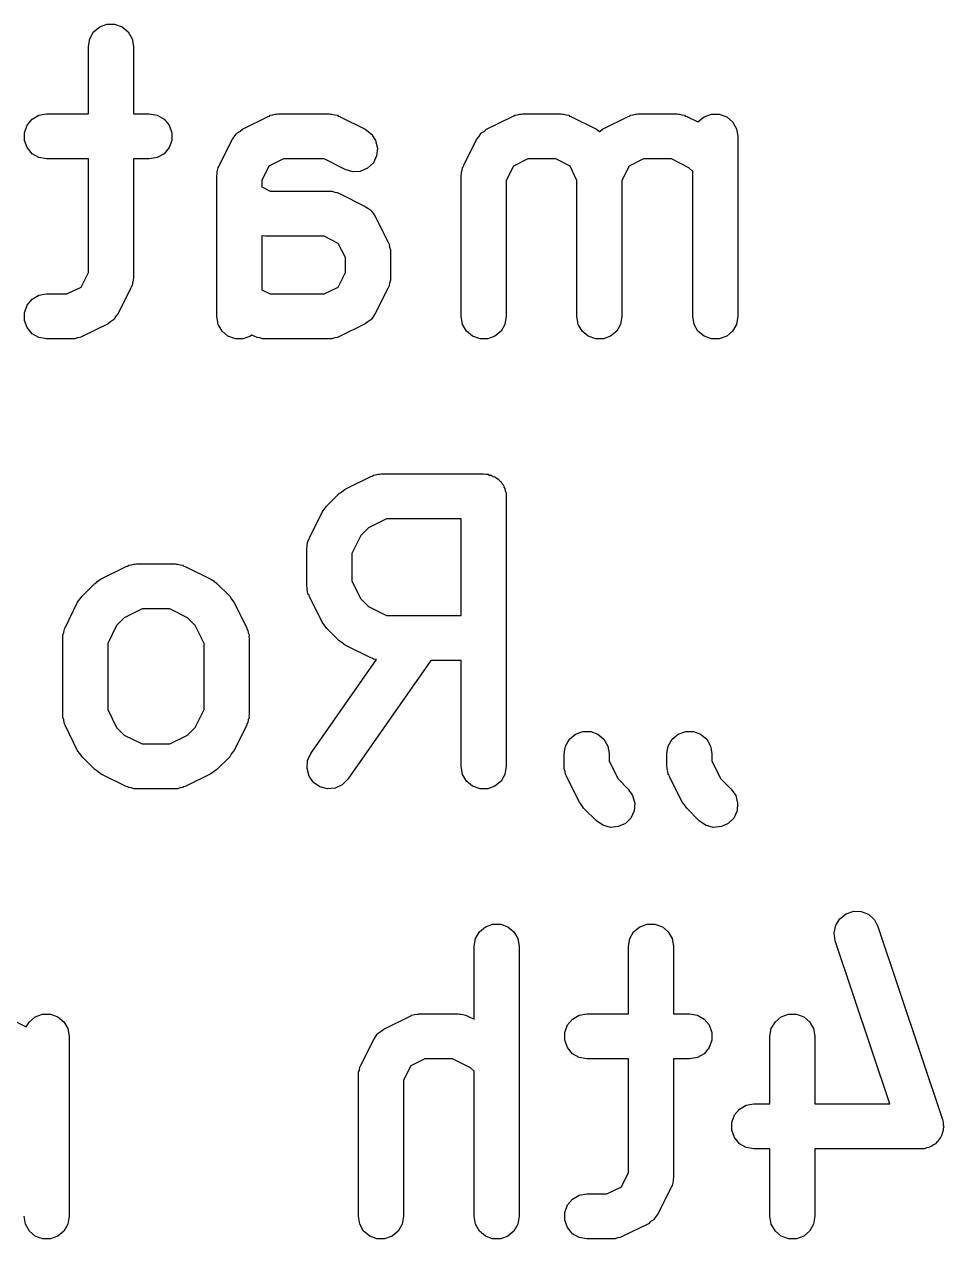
# Model space of a CAD drawing. Extents: x 105.7 to 188.1, y -135.5 to -88.6.
# Drawn here: x 173.683 to 175.726, y -116.891 to -114.192 of the extents above; entities that cross this region are included whole.
import ezdxf

# ---------------------------------------------------------------- set-up
doc = ezdxf.new("R2010")
doc.units = 0
doc.header["$MEASUREMENT"] = 0
doc.layers.add('BLACK', color=7, linetype='CONTINUOUS')

msp = doc.modelspace()

# ---------------------------------------------------------------- linework, layer by layer
at = {"layer": 'BLACK', "linetype": 'CONTINUOUS'}
for p, q in [((173.851, -114.198), (173.867, -114.192)), ((173.867, -114.192), (173.884, -114.192)), ((173.884, -114.192), (173.901, -114.198)), ((173.829, -114.224), (173.837, -114.209)), ((173.837, -114.209), (173.851, -114.198)), ((173.901, -114.198), (173.914, -114.209)), ((173.914, -114.209), (173.923, -114.224)), ((173.826, -114.241), (173.829, -114.224)), ((173.826, -114.391), (173.826, -114.241)), ((173.923, -114.224), (173.926, -114.241)), ((173.926, -114.241), (173.926, -114.391)), ((173.69, -114.416), (173.701, -114.403)), ((173.701, -114.403), (173.716, -114.394)), ((173.716, -114.394), (173.733, -114.391)), ((173.733, -114.391), (173.826, -114.391)), ((173.926, -114.391), (173.961, -114.391)), ((173.961, -114.391), (173.979, -114.394)), ((173.979, -114.394), (173.994, -114.403)), ((173.994, -114.403), (174.005, -114.416)), ((174.168, -114.425), (174.225, -114.397)), ((174.225, -114.397), (174.228, -114.396)), ((174.228, -114.396), (174.23, -114.394)), ((174.23, -114.394), (174.236, -114.393)), ((174.236, -114.393), (174.241, -114.392)), ((174.241, -114.392), (174.244, -114.392)), ((174.244, -114.392), (174.247, -114.391)), ((174.247, -114.391), (174.361, -114.391)), ((174.361, -114.391), (174.364, -114.392)), ((174.364, -114.392), (174.367, -114.392)), ((174.367, -114.392), (174.373, -114.393)), ((174.373, -114.393), (174.379, -114.394)), ((174.379, -114.394), (174.381, -114.396)), ((174.381, -114.396), (174.384, -114.397)), ((174.384, -114.397), (174.441, -114.425)), ((174.71, -114.425), (174.768, -114.397)), ((174.768, -114.397), (174.77, -114.396)), ((174.77, -114.396), (174.773, -114.394)), ((174.773, -114.394), (174.779, -114.393)), ((174.779, -114.393), (174.784, -114.392)), ((174.784, -114.392), (174.787, -114.392)), ((174.787, -114.392), (174.79, -114.391)), ((174.79, -114.391), (174.876, -114.391)), ((174.876, -114.391), (174.879, -114.392)), ((174.879, -114.392), (174.881, -114.392)), ((174.881, -114.392), (174.887, -114.393)), ((174.887, -114.393), (174.893, -114.394)), ((174.893, -114.394), (174.895, -114.396)), ((174.895, -114.396), (174.898, -114.397)), ((174.898, -114.397), (174.955, -114.425)), ((174.968, -114.425), (175.025, -114.397)), ((175.025, -114.397), (175.028, -114.396)), ((175.028, -114.396), (175.03, -114.394)), ((175.03, -114.394), (175.036, -114.393)), ((175.036, -114.393), (175.041, -114.392)), ((175.041, -114.392), (175.044, -114.392)), ((175.044, -114.392), (175.047, -114.391)), ((175.047, -114.391), (175.133, -114.391)), ((175.133, -114.391), (175.136, -114.392)), ((175.136, -114.392), (175.139, -114.392)), ((175.139, -114.392), (175.144, -114.393)), ((175.144, -114.393), (175.15, -114.394)), ((175.15, -114.394), (175.152, -114.396)), ((175.152, -114.396), (175.155, -114.397)), ((175.155, -114.397), (175.18, -114.409)), ((175.18, -114.409), (175.194, -114.398)), ((175.194, -114.398), (175.21, -114.392)), ((175.21, -114.392), (175.227, -114.392)), ((175.227, -114.392), (175.244, -114.398)), ((175.244, -114.398), (175.257, -114.409)), ((175.257, -114.409), (175.266, -114.424)), ((173.684, -114.433), (173.69, -114.416)), ((173.684, -114.45), (173.684, -114.433)), ((174.005, -114.416), (174.011, -114.433)), ((174.011, -114.433), (174.011, -114.45)), ((174.15, -114.442), (174.154, -114.436)), ((174.154, -114.436), (174.155, -114.435)), ((174.155, -114.435), (174.156, -114.434)), ((174.156, -114.434), (174.162, -114.43)), ((174.162, -114.43), (174.168, -114.425)), ((174.441, -114.425), (174.455, -114.436)), ((174.455, -114.436), (174.464, -114.45)), ((174.693, -114.442), (174.697, -114.436)), ((174.697, -114.436), (174.698, -114.435)), ((174.698, -114.434), (174.705, -114.43)), ((174.698, -114.435), (174.698, -114.434)), ((174.705, -114.43), (174.71, -114.425)), ((174.955, -114.425), (174.961, -114.43)), ((174.961, -114.43), (174.961, -114.43)), ((174.961, -114.43), (174.962, -114.43)), ((174.962, -114.43), (174.968, -114.425)), ((175.266, -114.424), (175.269, -114.441)), ((173.69, -114.466), (173.684, -114.45)), ((174.011, -114.45), (174.005, -114.466)), ((174.117, -114.505), (174.145, -114.448)), ((174.145, -114.448), (174.15, -114.442)), ((174.464, -114.45), (174.468, -114.467)), ((174.66, -114.505), (174.688, -114.448)), ((174.688, -114.448), (174.693, -114.442)), ((175.269, -114.441), (175.269, -114.841)), ((173.701, -114.48), (173.69, -114.466)), ((173.716, -114.488), (173.701, -114.48)), ((173.733, -114.491), (173.716, -114.488)), ((173.826, -114.491), (173.733, -114.491)), ((173.826, -114.744), (173.826, -114.491)), ((173.961, -114.491), (173.926, -114.491)), ((173.926, -114.491), (173.926, -114.756)), ((173.979, -114.488), (173.961, -114.491)), ((173.994, -114.48), (173.979, -114.488)), ((174.005, -114.466), (173.994, -114.48)), ((174.259, -114.491), (174.227, -114.507)), ((174.35, -114.491), (174.259, -114.491)), ((174.396, -114.515), (174.35, -114.491)), ((174.466, -114.484), (174.459, -114.5)), ((174.468, -114.467), (174.466, -114.484)), ((174.802, -114.491), (174.77, -114.507)), ((174.864, -114.491), (174.802, -114.491)), ((174.896, -114.507), (174.864, -114.491)), ((175.059, -114.491), (175.027, -114.507)), ((175.121, -114.491), (175.059, -114.491)), ((175.16, -114.511), (175.121, -114.491)), ((174.112, -114.521), (174.113, -114.516)), ((174.113, -114.516), (174.114, -114.51)), ((174.114, -114.51), (174.116, -114.508)), ((174.116, -114.508), (174.117, -114.505)), ((174.227, -114.507), (174.211, -114.539)), ((174.413, -114.52), (174.396, -114.515)), ((174.446, -114.512), (174.43, -114.519)), ((174.459, -114.5), (174.446, -114.512)), ((174.655, -114.521), (174.656, -114.516)), ((174.656, -114.516), (174.657, -114.51)), ((174.657, -114.51), (174.659, -114.508)), ((174.659, -114.508), (174.66, -114.505)), ((174.77, -114.507), (174.754, -114.539)), ((174.911, -114.539), (174.896, -114.507)), ((175.027, -114.507), (175.011, -114.539)), ((175.169, -114.519), (175.16, -114.511)), ((174.111, -114.527), (174.112, -114.524)), ((174.111, -114.841), (174.111, -114.527)), ((174.112, -114.524), (174.112, -114.521)), ((174.211, -114.539), (174.211, -114.553)), ((174.43, -114.519), (174.413, -114.52)), ((174.654, -114.527), (174.655, -114.524)), ((174.654, -114.841), (174.654, -114.527)), ((174.655, -114.524), (174.655, -114.521)), ((174.754, -114.539), (174.754, -114.841)), ((174.911, -114.841), (174.911, -114.539)), ((175.011, -114.539), (175.011, -114.841)), ((175.169, -114.841), (175.169, -114.519)), ((174.211, -114.553), (174.23, -114.563)), ((174.23, -114.563), (174.361, -114.563)), ((174.361, -114.563), (174.364, -114.563)), ((174.364, -114.563), (174.367, -114.563)), ((174.367, -114.563), (174.373, -114.565)), ((174.373, -114.565), (174.379, -114.566)), ((174.379, -114.566), (174.381, -114.567)), ((174.381, -114.567), (174.384, -114.568)), ((174.384, -114.568), (174.441, -114.597)), ((174.441, -114.597), (174.447, -114.601)), ((174.447, -114.601), (174.453, -114.605)), ((174.453, -114.605), (174.454, -114.606)), ((174.454, -114.606), (174.455, -114.607)), ((174.455, -114.607), (174.459, -114.613)), ((174.459, -114.613), (174.463, -114.619)), ((174.463, -114.619), (174.492, -114.676)), ((174.213, -114.663), (174.211, -114.662)), ((174.211, -114.662), (174.211, -114.782)), ((174.216, -114.662), (174.213, -114.663)), ((174.219, -114.663), (174.216, -114.662)), ((174.35, -114.663), (174.219, -114.663)), ((174.381, -114.679), (174.35, -114.663)), ((174.397, -114.71), (174.381, -114.679)), ((174.492, -114.676), (174.493, -114.679)), ((174.493, -114.679), (174.494, -114.681)), ((174.494, -114.681), (174.495, -114.687)), ((174.495, -114.687), (174.497, -114.693)), ((174.497, -114.693), (174.497, -114.696)), ((174.497, -114.696), (174.497, -114.699)), ((174.497, -114.699), (174.497, -114.756)), ((174.397, -114.744), (174.397, -114.71)), ((173.81, -114.776), (173.826, -114.744)), ((173.925, -114.761), (173.924, -114.767)), ((173.926, -114.756), (173.925, -114.759)), ((173.925, -114.759), (173.925, -114.761)), ((174.381, -114.776), (174.397, -114.744)), ((174.497, -114.761), (174.495, -114.767)), ((174.497, -114.756), (174.497, -114.759)), ((174.497, -114.759), (174.497, -114.761)), ((173.778, -114.791), (173.81, -114.776)), ((173.92, -114.778), (173.892, -114.835)), ((173.921, -114.775), (173.92, -114.778)), ((173.923, -114.773), (173.921, -114.775)), ((173.924, -114.767), (173.923, -114.773)), ((174.211, -114.782), (174.23, -114.791)), ((174.35, -114.791), (174.381, -114.776)), ((174.492, -114.778), (174.463, -114.835)), ((174.493, -114.775), (174.492, -114.778)), ((174.494, -114.773), (174.493, -114.775)), ((174.495, -114.767), (174.494, -114.773)), ((173.69, -114.816), (173.701, -114.803)), ((173.701, -114.803), (173.716, -114.794)), ((173.716, -114.794), (173.733, -114.791)), ((173.733, -114.791), (173.778, -114.791)), ((174.23, -114.791), (174.35, -114.791)), ((173.684, -114.833), (173.69, -114.816)), ((173.684, -114.85), (173.684, -114.833)), ((173.887, -114.841), (173.883, -114.847)), ((173.892, -114.835), (173.887, -114.841)), ((174.114, -114.859), (174.111, -114.841)), ((174.459, -114.841), (174.455, -114.847)), ((174.463, -114.835), (174.459, -114.841)), ((174.657, -114.859), (174.654, -114.841)), ((174.754, -114.841), (174.751, -114.859)), ((174.914, -114.859), (174.911, -114.841)), ((175.011, -114.841), (175.008, -114.859)), ((175.172, -114.859), (175.169, -114.841)), ((175.269, -114.841), (175.266, -114.859)), ((173.69, -114.866), (173.684, -114.85)), ((173.701, -114.88), (173.69, -114.866)), ((173.87, -114.858), (173.812, -114.886)), ((173.875, -114.853), (173.87, -114.858)), ((173.882, -114.849), (173.875, -114.853)), ((173.883, -114.847), (173.882, -114.848)), ((173.882, -114.848), (173.882, -114.849)), ((174.123, -114.874), (174.114, -114.859)), ((174.441, -114.858), (174.384, -114.886)), ((174.447, -114.853), (174.441, -114.858)), ((174.453, -114.849), (174.447, -114.853)), ((174.454, -114.848), (174.453, -114.849)), ((174.455, -114.847), (174.454, -114.848)), ((174.666, -114.874), (174.657, -114.859)), ((174.751, -114.859), (174.743, -114.874)), ((174.923, -114.874), (174.914, -114.859)), ((175.008, -114.859), (175, -114.874)), ((175.18, -114.874), (175.172, -114.859)), ((175.266, -114.859), (175.257, -114.874)), ((173.716, -114.888), (173.701, -114.88)), ((173.733, -114.891), (173.716, -114.888)), ((173.79, -114.891), (173.733, -114.891)), ((173.793, -114.891), (173.79, -114.891)), ((173.796, -114.891), (173.793, -114.891)), ((173.801, -114.889), (173.796, -114.891)), ((173.807, -114.888), (173.801, -114.889)), ((173.81, -114.887), (173.807, -114.888)), ((173.812, -114.886), (173.81, -114.887)), ((174.136, -114.885), (174.123, -114.874)), ((174.153, -114.891), (174.136, -114.885)), ((174.17, -114.891), (174.153, -114.891)), ((174.186, -114.885), (174.17, -114.891)), ((174.189, -114.883), (174.186, -114.885)), ((174.196, -114.886), (174.189, -114.883)), ((174.199, -114.887), (174.196, -114.886)), ((174.201, -114.888), (174.199, -114.887)), ((174.207, -114.889), (174.201, -114.888)), ((174.213, -114.891), (174.207, -114.889)), ((174.216, -114.891), (174.213, -114.891)), ((174.219, -114.891), (174.216, -114.891)), ((174.361, -114.891), (174.219, -114.891)), ((174.364, -114.891), (174.361, -114.891)), ((174.367, -114.891), (174.364, -114.891)), ((174.373, -114.889), (174.367, -114.891)), ((174.379, -114.888), (174.373, -114.889)), ((174.381, -114.887), (174.379, -114.888)), ((174.384, -114.886), (174.381, -114.887)), ((174.679, -114.885), (174.666, -114.874)), ((174.696, -114.891), (174.679, -114.885)), ((174.713, -114.891), (174.696, -114.891)), ((174.729, -114.885), (174.713, -114.891)), ((174.743, -114.874), (174.729, -114.885)), ((174.936, -114.885), (174.923, -114.874)), ((174.953, -114.891), (174.936, -114.885)), ((174.97, -114.891), (174.953, -114.891)), ((174.986, -114.885), (174.97, -114.891)), ((175, -114.874), (174.986, -114.885)), ((175.194, -114.885), (175.18, -114.874)), ((175.21, -114.891), (175.194, -114.885)), ((175.227, -114.891), (175.21, -114.891)), ((175.244, -114.885), (175.227, -114.891)), ((175.257, -114.874), (175.244, -114.885)), ((174.459, -115.194), (174.464, -115.193)), ((174.464, -115.193), (174.47, -115.192)), ((174.47, -115.192), (174.473, -115.192)), ((174.473, -115.192), (174.476, -115.191)), ((174.476, -115.191), (174.704, -115.191)), ((174.704, -115.191), (174.709, -115.192)), ((174.709, -115.192), (174.713, -115.192)), ((174.713, -115.192), (174.717, -115.194)), ((174.396, -115.225), (174.453, -115.197)), ((174.453, -115.197), (174.456, -115.196)), ((174.456, -115.196), (174.459, -115.194)), ((174.717, -115.194), (174.721, -115.194)), ((174.721, -115.194), (174.725, -115.197)), ((174.725, -115.197), (174.729, -115.198)), ((174.729, -115.198), (174.733, -115.201)), ((174.733, -115.201), (174.736, -115.203)), ((174.736, -115.203), (174.739, -115.206)), ((174.739, -115.206), (174.743, -115.209)), ((174.743, -115.209), (174.745, -115.213)), ((174.745, -115.213), (174.748, -115.216)), ((174.748, -115.216), (174.749, -115.221)), ((174.355, -115.263), (174.383, -115.235)), ((174.383, -115.235), (174.39, -115.23)), ((174.39, -115.23), (174.396, -115.225)), ((174.749, -115.221), (174.751, -115.224)), ((174.751, -115.224), (174.752, -115.229)), ((174.752, -115.229), (174.754, -115.233)), ((174.754, -115.233), (174.754, -115.237)), ((174.754, -115.237), (174.754, -115.241)), ((174.754, -115.241), (174.754, -115.841)), ((174.345, -115.276), (174.35, -115.27)), ((174.35, -115.27), (174.355, -115.263)), ((174.317, -115.333), (174.345, -115.276)), ((174.488, -115.291), (174.448, -115.311)), ((174.654, -115.291), (174.488, -115.291)), ((174.654, -115.506), (174.654, -115.291)), ((174.431, -115.328), (174.411, -115.368)), ((174.448, -115.311), (174.431, -115.328)), ((174.311, -115.356), (174.312, -115.353)), ((174.312, -115.35), (174.313, -115.344)), ((174.312, -115.353), (174.312, -115.35)), ((174.313, -115.344), (174.314, -115.339)), ((174.314, -115.339), (174.316, -115.336)), ((174.316, -115.336), (174.317, -115.333)), ((174.311, -115.441), (174.311, -115.356)), ((174.411, -115.368), (174.411, -115.43)), ((173.853, -115.425), (173.91, -115.397)), ((173.91, -115.397), (173.913, -115.396)), ((173.913, -115.396), (173.916, -115.394)), ((173.916, -115.394), (173.922, -115.393)), ((173.922, -115.393), (173.927, -115.392)), ((173.927, -115.392), (173.93, -115.392)), ((173.93, -115.392), (173.933, -115.391)), ((173.933, -115.391), (174.019, -115.391)), ((174.019, -115.391), (174.021, -115.392)), ((174.021, -115.392), (174.024, -115.392)), ((174.024, -115.392), (174.03, -115.393)), ((174.03, -115.393), (174.036, -115.394)), ((174.036, -115.394), (174.038, -115.396)), ((174.038, -115.396), (174.041, -115.397)), ((174.041, -115.397), (174.098, -115.425)), ((173.812, -115.463), (173.84, -115.435)), ((173.84, -115.435), (173.847, -115.43)), ((173.847, -115.43), (173.853, -115.425)), ((174.098, -115.425), (174.105, -115.43)), ((174.105, -115.43), (174.111, -115.435)), ((174.111, -115.435), (174.14, -115.463)), ((174.411, -115.43), (174.431, -115.469)), ((173.807, -115.47), (173.812, -115.463)), ((174.14, -115.463), (174.144, -115.47)), ((174.312, -115.444), (174.311, -115.441)), ((174.312, -115.447), (174.312, -115.444)), ((174.313, -115.453), (174.312, -115.447)), ((174.314, -115.459), (174.313, -115.453)), ((174.316, -115.461), (174.314, -115.459)), ((174.317, -115.464), (174.316, -115.461)), ((173.774, -115.533), (173.802, -115.476)), ((173.802, -115.476), (173.807, -115.47)), ((174.144, -115.47), (174.149, -115.476)), ((174.149, -115.476), (174.178, -115.533)), ((174.345, -115.521), (174.317, -115.464)), ((174.431, -115.469), (174.448, -115.486)), ((174.448, -115.486), (174.488, -115.506)), ((173.905, -115.511), (173.888, -115.528)), ((173.945, -115.491), (173.905, -115.511)), ((174.007, -115.491), (173.945, -115.491)), ((174.046, -115.511), (174.007, -115.491)), ((174.063, -115.528), (174.046, -115.511)), ((174.488, -115.506), (174.654, -115.506)), ((173.769, -115.55), (173.771, -115.544)), ((173.771, -115.544), (173.772, -115.539)), ((173.772, -115.539), (173.773, -115.536)), ((173.773, -115.536), (173.774, -115.533)), ((173.888, -115.528), (173.869, -115.568)), ((174.083, -115.568), (174.063, -115.528)), ((174.178, -115.533), (174.178, -115.536)), ((174.178, -115.536), (174.18, -115.539)), ((174.18, -115.539), (174.181, -115.544)), ((174.181, -115.544), (174.183, -115.55)), ((174.35, -115.527), (174.345, -115.521)), ((174.355, -115.534), (174.35, -115.527)), ((174.383, -115.562), (174.355, -115.534)), ((173.769, -115.553), (173.769, -115.55)), ((173.769, -115.556), (173.769, -115.553)), ((173.769, -115.727), (173.769, -115.556)), ((173.869, -115.568), (173.869, -115.715)), ((174.083, -115.715), (174.083, -115.568)), ((174.183, -115.55), (174.182, -115.553)), ((174.182, -115.553), (174.183, -115.556)), ((174.183, -115.556), (174.183, -115.727)), ((174.39, -115.567), (174.383, -115.562)), ((174.396, -115.572), (174.39, -115.567)), ((174.453, -115.6), (174.396, -115.572)), ((174.32, -115.813), (174.466, -115.604)), ((174.587, -115.606), (174.402, -115.87)), ((174.456, -115.601), (174.453, -115.6)), ((174.459, -115.603), (174.456, -115.601)), ((174.464, -115.604), (174.459, -115.603)), ((174.466, -115.604), (174.464, -115.604)), ((174.654, -115.606), (174.587, -115.606)), ((174.654, -115.841), (174.654, -115.606)), ((173.769, -115.73), (173.769, -115.727)), ((173.769, -115.733), (173.769, -115.73)), ((173.771, -115.738), (173.769, -115.733)), ((173.869, -115.715), (173.888, -115.755)), ((174.063, -115.755), (174.083, -115.715)), ((174.183, -115.733), (174.181, -115.738)), ((174.183, -115.727), (174.182, -115.73)), ((174.182, -115.73), (174.183, -115.733)), ((173.772, -115.744), (173.771, -115.738)), ((173.773, -115.747), (173.772, -115.744)), ((173.774, -115.75), (173.773, -115.747)), ((173.802, -115.807), (173.774, -115.75)), ((173.888, -115.755), (173.905, -115.772)), ((174.046, -115.772), (174.063, -115.755)), ((174.178, -115.75), (174.149, -115.807)), ((174.18, -115.744), (174.178, -115.747)), ((174.178, -115.747), (174.178, -115.75)), ((174.181, -115.738), (174.18, -115.744)), ((173.905, -115.772), (173.945, -115.791)), ((174.007, -115.791), (174.046, -115.772)), ((174.886, -115.796), (174.895, -115.781)), ((174.895, -115.781), (174.908, -115.77)), ((174.908, -115.77), (174.924, -115.764)), ((174.924, -115.764), (174.942, -115.764)), ((174.942, -115.764), (174.958, -115.77)), ((174.958, -115.77), (174.971, -115.781)), ((174.971, -115.781), (174.98, -115.796)), ((175.114, -115.796), (175.123, -115.781)), ((175.123, -115.781), (175.136, -115.77)), ((175.136, -115.77), (175.153, -115.764)), ((175.153, -115.764), (175.17, -115.764)), ((175.17, -115.764), (175.186, -115.77)), ((175.186, -115.77), (175.2, -115.781)), ((175.2, -115.781), (175.208, -115.796)), ((173.807, -115.813), (173.802, -115.807)), ((173.812, -115.82), (173.807, -115.813)), ((173.945, -115.791), (174.007, -115.791)), ((174.144, -115.813), (174.14, -115.82)), ((174.149, -115.807), (174.144, -115.813)), ((174.313, -115.828), (174.32, -115.813)), ((174.883, -115.813), (174.886, -115.796)), ((174.883, -115.841), (174.883, -115.813)), ((174.98, -115.796), (174.983, -115.813)), ((174.983, -115.813), (174.983, -115.83)), ((175.111, -115.813), (175.114, -115.796)), ((175.111, -115.841), (175.111, -115.813)), ((175.208, -115.796), (175.211, -115.813)), ((175.211, -115.813), (175.211, -115.83)), ((173.84, -115.848), (173.812, -115.82)), ((174.14, -115.82), (174.111, -115.848)), ((174.312, -115.846), (174.313, -115.828)), ((174.657, -115.859), (174.654, -115.841)), ((174.754, -115.841), (174.751, -115.859)), ((174.883, -115.844), (174.883, -115.841)), ((174.983, -115.83), (175.003, -115.869)), ((175.112, -115.844), (175.111, -115.841)), ((175.211, -115.83), (175.231, -115.869)), ((173.847, -115.853), (173.84, -115.848)), ((173.853, -115.858), (173.847, -115.853)), ((173.91, -115.886), (173.853, -115.858)), ((174.098, -115.858), (174.041, -115.886)), ((174.105, -115.853), (174.098, -115.858)), ((174.111, -115.848), (174.105, -115.853)), ((174.316, -115.863), (174.312, -115.846)), ((174.326, -115.877), (174.316, -115.863)), ((174.666, -115.874), (174.657, -115.859)), ((174.751, -115.859), (174.743, -115.874)), ((174.883, -115.847), (174.883, -115.844)), ((174.885, -115.853), (174.883, -115.847)), ((174.886, -115.859), (174.885, -115.853)), ((174.887, -115.861), (174.886, -115.859)), ((174.888, -115.864), (174.887, -115.861)), ((174.917, -115.921), (174.888, -115.864)), ((175.112, -115.847), (175.112, -115.844)), ((175.113, -115.853), (175.112, -115.847)), ((175.114, -115.859), (175.113, -115.853)), ((175.116, -115.861), (175.114, -115.859)), ((175.117, -115.864), (175.116, -115.861)), ((175.145, -115.921), (175.117, -115.864)), ((173.913, -115.887), (173.91, -115.886)), ((173.916, -115.888), (173.913, -115.887)), ((173.922, -115.889), (173.916, -115.888)), ((173.927, -115.891), (173.922, -115.889)), ((173.93, -115.891), (173.927, -115.891)), ((173.933, -115.891), (173.93, -115.891)), ((174.019, -115.891), (173.933, -115.891)), ((174.021, -115.891), (174.019, -115.891)), ((174.024, -115.891), (174.021, -115.891)), ((174.03, -115.889), (174.024, -115.891)), ((174.036, -115.888), (174.03, -115.889)), ((174.038, -115.887), (174.036, -115.888)), ((174.041, -115.886), (174.038, -115.887)), ((174.34, -115.887), (174.326, -115.877)), ((174.357, -115.891), (174.34, -115.887)), ((174.374, -115.89), (174.357, -115.891)), ((174.39, -115.882), (174.374, -115.89)), ((174.402, -115.87), (174.39, -115.882)), ((174.679, -115.885), (174.666, -115.874)), ((174.696, -115.891), (174.679, -115.885)), ((174.713, -115.891), (174.696, -115.891)), ((174.729, -115.885), (174.713, -115.891)), ((174.743, -115.874), (174.729, -115.885)), ((175.003, -115.869), (175.025, -115.892)), ((175.025, -115.892), (175.035, -115.906)), ((175.231, -115.869), (175.254, -115.892)), ((175.254, -115.892), (175.264, -115.906)), ((174.921, -115.927), (174.917, -115.921)), ((175.035, -115.906), (175.04, -115.923)), ((175.15, -115.927), (175.145, -115.921)), ((175.264, -115.906), (175.268, -115.923)), ((174.926, -115.934), (174.921, -115.927)), ((174.955, -115.962), (174.926, -115.934)), ((175.038, -115.94), (175.031, -115.956)), ((175.04, -115.923), (175.038, -115.94)), ((175.155, -115.934), (175.15, -115.927)), ((175.183, -115.962), (175.155, -115.934)), ((175.267, -115.94), (175.26, -115.956)), ((175.268, -115.923), (175.267, -115.94)), ((174.969, -115.972), (174.955, -115.962)), ((174.986, -115.977), (174.969, -115.972)), ((175.003, -115.975), (174.986, -115.977)), ((175.019, -115.968), (175.003, -115.975)), ((175.031, -115.956), (175.019, -115.968)), ((175.197, -115.972), (175.183, -115.962)), ((175.214, -115.977), (175.197, -115.972)), ((175.232, -115.975), (175.214, -115.977)), ((175.247, -115.968), (175.232, -115.975)), ((175.26, -115.956), (175.247, -115.968)), ((175.509, -116.169), (175.526, -116.163)), ((175.526, -116.163), (175.543, -116.164)), ((175.543, -116.164), (175.559, -116.17)), ((175.486, -116.194), (175.495, -116.18)), ((175.495, -116.18), (175.509, -116.169)), ((175.559, -116.17), (175.572, -116.182)), ((175.572, -116.182), (175.58, -116.197)), ((174.686, -116.224), (174.695, -116.209)), ((174.695, -116.209), (174.708, -116.198)), ((174.708, -116.198), (174.724, -116.192)), ((174.724, -116.192), (174.742, -116.192)), ((174.742, -116.192), (174.758, -116.198)), ((174.758, -116.198), (174.771, -116.209)), ((174.771, -116.209), (174.78, -116.224)), ((175.029, -116.224), (175.037, -116.209)), ((175.037, -116.209), (175.051, -116.198)), ((175.051, -116.198), (175.067, -116.192)), ((175.067, -116.192), (175.084, -116.192)), ((175.084, -116.192), (175.101, -116.198)), ((175.101, -116.198), (175.114, -116.209)), ((175.114, -116.209), (175.123, -116.224)), ((175.483, -116.211), (175.486, -116.194)), ((175.485, -116.229), (175.483, -116.211)), ((175.58, -116.197), (175.723, -116.626)), ((174.683, -116.241), (174.686, -116.224)), ((174.683, -116.403), (174.683, -116.241)), ((174.78, -116.224), (174.783, -116.241)), ((174.783, -116.241), (174.783, -116.841)), ((175.026, -116.241), (175.029, -116.224)), ((175.026, -116.391), (175.026, -116.241)), ((175.123, -116.224), (175.126, -116.241)), ((175.126, -116.241), (175.126, -116.391)), ((175.606, -116.591), (175.485, -116.229)), ((173.641, -116.397), (173.688, -116.42)), ((173.695, -116.409), (173.708, -116.398)), ((173.708, -116.398), (173.724, -116.392)), ((173.724, -116.392), (173.742, -116.392)), ((173.742, -116.392), (173.758, -116.398)), ((173.758, -116.398), (173.771, -116.409)), ((174.482, -116.425), (174.539, -116.397)), ((174.539, -116.397), (174.542, -116.396)), ((174.542, -116.396), (174.544, -116.394)), ((174.544, -116.394), (174.55, -116.393)), ((174.55, -116.393), (174.556, -116.392)), ((174.556, -116.392), (174.559, -116.392)), ((174.559, -116.392), (174.561, -116.391)), ((174.561, -116.391), (174.647, -116.391)), ((174.647, -116.391), (174.65, -116.392)), ((174.65, -116.392), (174.653, -116.392)), ((174.653, -116.392), (174.658, -116.393)), ((174.658, -116.393), (174.664, -116.394)), ((174.664, -116.394), (174.667, -116.396)), ((174.667, -116.396), (174.67, -116.397)), ((174.67, -116.397), (174.683, -116.403)), ((174.89, -116.416), (174.901, -116.403)), ((174.901, -116.403), (174.916, -116.394)), ((174.916, -116.394), (174.933, -116.391)), ((174.933, -116.391), (175.026, -116.391)), ((175.126, -116.391), (175.161, -116.391)), ((175.161, -116.391), (175.179, -116.394)), ((175.179, -116.394), (175.194, -116.403)), ((175.194, -116.403), (175.205, -116.416)), ((175.352, -116.409), (175.365, -116.398)), ((175.365, -116.398), (175.381, -116.392)), ((175.381, -116.392), (175.399, -116.392)), ((175.399, -116.392), (175.415, -116.398)), ((175.415, -116.398), (175.428, -116.409)), ((173.688, -116.42), (173.695, -116.409)), ((173.771, -116.409), (173.78, -116.424)), ((173.78, -116.424), (173.783, -116.441)), ((174.469, -116.435), (174.47, -116.434)), ((174.47, -116.434), (174.476, -116.43)), ((174.476, -116.43), (174.482, -116.425)), ((174.884, -116.433), (174.89, -116.416)), ((174.884, -116.45), (174.884, -116.433)), ((175.205, -116.416), (175.211, -116.433)), ((175.211, -116.433), (175.211, -116.45)), ((175.34, -116.441), (175.343, -116.424)), ((175.343, -116.424), (175.352, -116.409)), ((175.428, -116.409), (175.437, -116.424)), ((175.437, -116.424), (175.44, -116.441)), ((173.783, -116.441), (173.783, -116.841)), ((174.431, -116.505), (174.46, -116.448)), ((174.46, -116.448), (174.464, -116.442)), ((174.464, -116.442), (174.468, -116.436)), ((174.468, -116.436), (174.469, -116.435)), ((174.89, -116.466), (174.884, -116.45)), ((175.211, -116.45), (175.205, -116.466)), ((175.34, -116.591), (175.34, -116.441)), ((175.44, -116.441), (175.44, -116.591)), ((174.901, -116.48), (174.89, -116.466)), ((174.916, -116.488), (174.901, -116.48)), ((174.933, -116.491), (174.916, -116.488)), ((175.179, -116.488), (175.161, -116.491)), ((175.194, -116.48), (175.179, -116.488)), ((175.205, -116.466), (175.194, -116.48)), ((174.428, -116.516), (174.429, -116.51)), ((174.429, -116.51), (174.43, -116.508)), ((174.43, -116.508), (174.431, -116.505)), ((174.542, -116.507), (174.526, -116.539)), ((174.573, -116.491), (174.542, -116.507)), ((174.635, -116.491), (174.573, -116.491)), ((174.675, -116.511), (174.635, -116.491)), ((174.683, -116.519), (174.675, -116.511)), ((175.026, -116.491), (174.933, -116.491)), ((175.026, -116.744), (175.026, -116.491)), ((175.161, -116.491), (175.126, -116.491)), ((175.126, -116.491), (175.126, -116.756)), ((174.426, -116.521), (174.428, -116.516)), ((174.426, -116.524), (174.426, -116.521)), ((174.426, -116.527), (174.426, -116.524)), ((174.426, -116.841), (174.426, -116.527)), ((174.526, -116.539), (174.526, -116.841)), ((174.683, -116.841), (174.683, -116.519)), ((175.272, -116.603), (175.287, -116.594)), ((175.287, -116.594), (175.304, -116.591)), ((175.304, -116.591), (175.34, -116.591)), ((175.44, -116.591), (175.606, -116.591)), ((175.255, -116.633), (175.261, -116.616)), ((175.261, -116.616), (175.272, -116.603)), ((175.255, -116.65), (175.255, -116.633)), ((175.261, -116.666), (175.255, -116.65)), ((175.723, -116.626), (175.724, -116.629)), ((175.725, -116.65), (175.723, -116.655)), ((175.724, -116.629), (175.725, -116.633)), ((175.725, -116.633), (175.725, -116.638)), ((175.725, -116.638), (175.726, -116.643)), ((175.726, -116.643), (175.725, -116.646)), ((175.725, -116.646), (175.725, -116.65)), ((175.272, -116.68), (175.261, -116.666)), ((175.71, -116.677), (175.708, -116.68)), ((175.713, -116.675), (175.71, -116.677)), ((175.716, -116.67), (175.713, -116.675)), ((175.719, -116.666), (175.716, -116.67)), ((175.72, -116.663), (175.719, -116.666)), ((175.722, -116.66), (175.72, -116.663)), ((175.723, -116.655), (175.722, -116.66)), ((175.287, -116.688), (175.272, -116.68)), ((175.304, -116.691), (175.287, -116.688)), ((175.34, -116.691), (175.304, -116.691)), ((175.34, -116.841), (175.34, -116.691)), ((175.676, -116.691), (175.44, -116.691)), ((175.44, -116.691), (175.44, -116.841)), ((175.679, -116.691), (175.676, -116.691)), ((175.683, -116.691), (175.679, -116.691)), ((175.688, -116.689), (175.683, -116.691)), ((175.693, -116.688), (175.688, -116.689)), ((175.696, -116.687), (175.693, -116.688)), ((175.7, -116.685), (175.696, -116.687)), ((175.703, -116.682), (175.7, -116.685)), ((175.708, -116.68), (175.703, -116.682)), ((175.01, -116.776), (175.026, -116.744)), ((175.126, -116.756), (175.125, -116.759)), ((174.978, -116.791), (175.01, -116.776)), ((175.12, -116.778), (175.092, -116.835)), ((175.121, -116.775), (175.12, -116.778)), ((175.123, -116.773), (175.121, -116.775)), ((175.124, -116.767), (175.123, -116.773)), ((175.125, -116.761), (175.124, -116.767)), ((175.125, -116.759), (175.125, -116.761)), ((174.89, -116.816), (174.901, -116.803)), ((174.901, -116.803), (174.916, -116.794)), ((174.916, -116.794), (174.933, -116.791)), ((174.933, -116.791), (174.978, -116.791)), ((174.884, -116.833), (174.89, -116.816)), ((174.884, -116.85), (174.884, -116.833)), ((175.092, -116.835), (175.087, -116.841)), ((173.686, -116.859), (173.683, -116.841)), ((173.695, -116.874), (173.686, -116.859)), ((173.78, -116.859), (173.771, -116.874)), ((173.783, -116.841), (173.78, -116.859)), ((174.429, -116.859), (174.426, -116.841)), ((174.437, -116.874), (174.429, -116.859)), ((174.523, -116.859), (174.514, -116.874)), ((174.526, -116.841), (174.523, -116.859)), ((174.686, -116.859), (174.683, -116.841)), ((174.695, -116.874), (174.686, -116.859)), ((174.78, -116.859), (174.771, -116.874)), ((174.783, -116.841), (174.78, -116.859)), ((174.89, -116.866), (174.884, -116.85)), ((174.901, -116.88), (174.89, -116.866)), ((175.07, -116.858), (175.012, -116.886)), ((175.075, -116.853), (175.07, -116.858)), ((175.082, -116.849), (175.075, -116.853)), ((175.083, -116.847), (175.082, -116.848)), ((175.082, -116.848), (175.082, -116.849)), ((175.087, -116.841), (175.083, -116.847)), ((175.343, -116.859), (175.34, -116.841)), ((175.352, -116.874), (175.343, -116.859)), ((175.437, -116.859), (175.428, -116.874)), ((175.44, -116.841), (175.437, -116.859)), ((173.708, -116.885), (173.695, -116.874)), ((173.724, -116.891), (173.708, -116.885)), ((173.742, -116.891), (173.724, -116.891)), ((173.758, -116.885), (173.742, -116.891)), ((173.771, -116.874), (173.758, -116.885)), ((174.451, -116.885), (174.437, -116.874)), ((174.467, -116.891), (174.451, -116.885)), ((174.484, -116.891), (174.467, -116.891)), ((174.501, -116.885), (174.484, -116.891)), ((174.514, -116.874), (174.501, -116.885)), ((174.708, -116.885), (174.695, -116.874)), ((174.724, -116.891), (174.708, -116.885)), ((174.742, -116.891), (174.724, -116.891)), ((174.758, -116.885), (174.742, -116.891)), ((174.771, -116.874), (174.758, -116.885)), ((174.916, -116.888), (174.901, -116.88)), ((174.933, -116.891), (174.916, -116.888)), ((174.99, -116.891), (174.933, -116.891)), ((174.993, -116.891), (174.99, -116.891)), ((174.996, -116.891), (174.993, -116.891)), ((175.001, -116.889), (174.996, -116.891)), ((175.007, -116.888), (175.001, -116.889)), ((175.01, -116.887), (175.007, -116.888)), ((175.012, -116.886), (175.01, -116.887)), ((175.365, -116.885), (175.352, -116.874)), ((175.381, -116.891), (175.365, -116.885)), ((175.399, -116.891), (175.381, -116.891)), ((175.415, -116.885), (175.399, -116.891)), ((175.428, -116.874), (175.415, -116.885))]:
    msp.add_line(p, q, dxfattribs=at)

doc.saveas('drawing.dxf')
